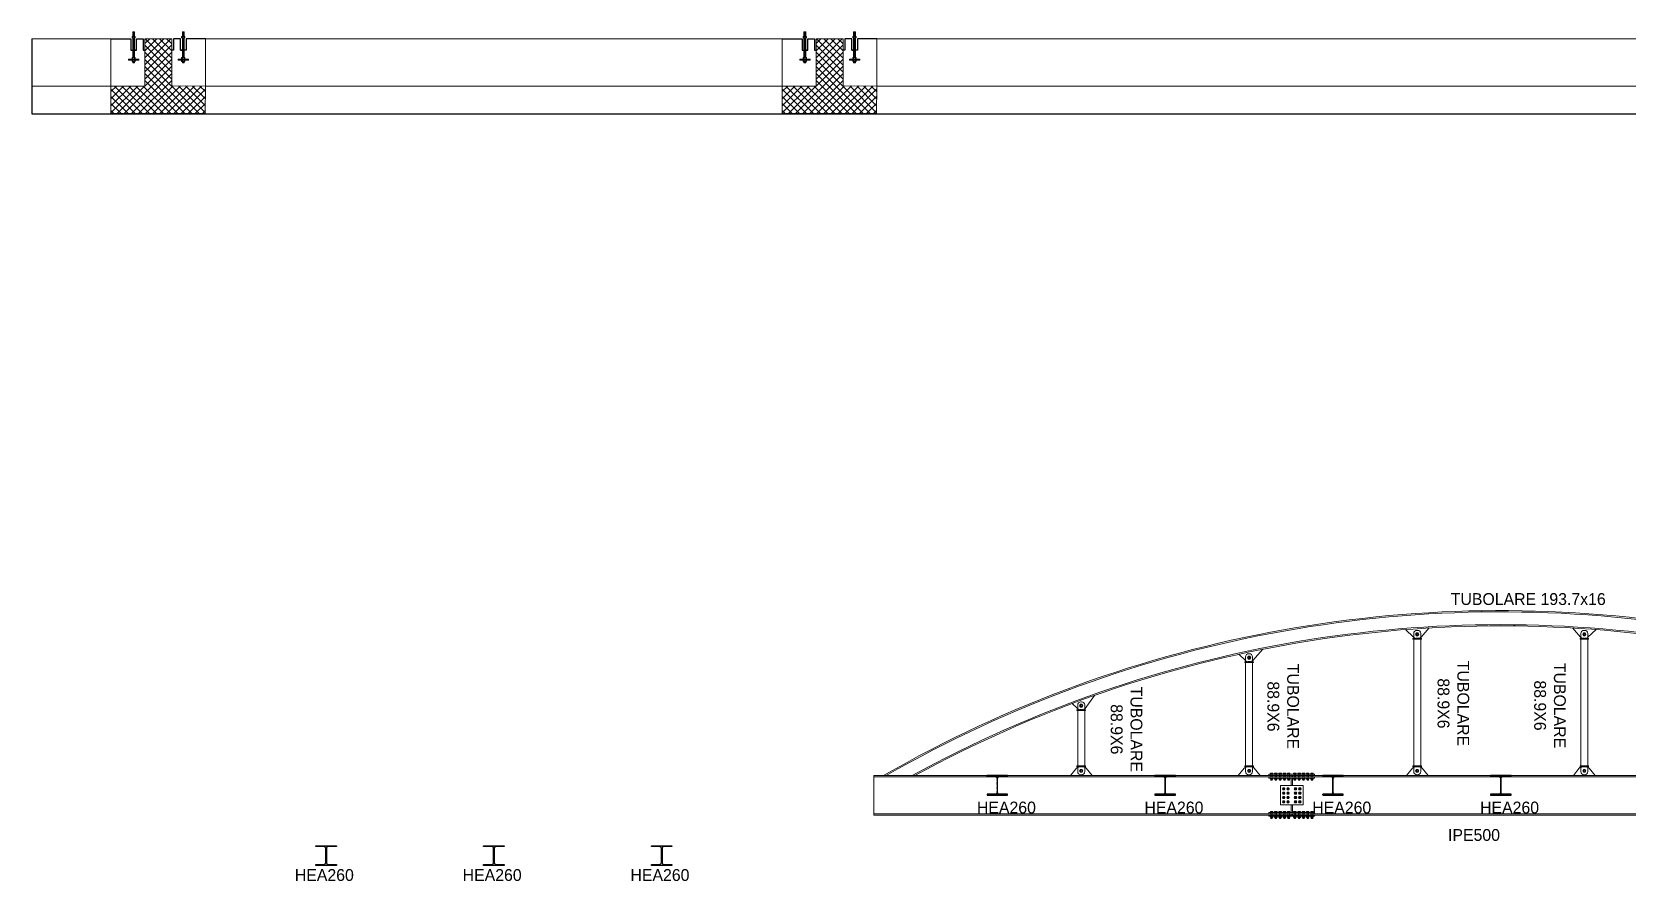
# Model space of a CAD drawing. Header units: millimetres. Extents: x -6949 to 549764, y -83146 to 127128.
# Drawn here: x 409064 to 429263, y 51107 to 61865 of the extents above; entities that cross this region are included whole.
import ezdxf

# ---------------------------------------------------------------- set-up
doc = ezdxf.new("R2010")
doc.units = ezdxf.units.MM
doc.linetypes.add('Tratto', pattern=[6.35, 3.175, -3.175])
doc.layers.add('A-DETL-HDLN', color=7, linetype='Tratto', lineweight=18, true_color=0x00a600)
doc.layers.add('quote', color=7, linetype='Continuous', lineweight=5, true_color=0x383838)
for name, color, linetype, lineweight in [('bulloni', 5, 'Continuous', 9), ('fonda', 7, 'Continuous', 18), ('piastra', 6, 'Continuous', 18), ('S-BEAM', 5, 'Continuous', 18), ('S20', 7, 'Continuous', 25), ('SEZIONI acciaio - Steel sections', 7, 'Continuous', 25), ('tratteggio', 253, 'Tratto', 15)]:
    doc.layers.add(name, color=color, linetype=linetype, lineweight=lineweight)
doc.styles.get("Standard").update_dxf_attribs({"font": ''})
doc.styles.get('Standard').set_extended_font_data('Bahnschrift Light')

# ---------------------------------------------------------------- blocks, each defined once
blk = doc.blocks.new('*U1603')
at = {"layer": 'bulloni'}
for p, q in [((-9, 0), (9, 1)), ((-7, 7), (7, 6)), ((-7, 3), (7, 4)), ((-9, -7), (9, -6)), ((-7, -3), (7, -3))]:
    blk.add_line(p, q, dxfattribs=at)
blk = doc.blocks.new('*U1604')
at = {"color": 0, "linetype": 'ByBlock', "lineweight": -2, "transparency": 16777216}
for p in [(0, 227.5), (0, 210), (0, 192.5), (0, 175), (0, 157.5), (0, 140), (0, 122.5), (0, 105), (0, 87.5), (0, 70), (0, 52.5), (0, 35), (0, 17.5), (0, 0)]:
    blk.add_blockref('*U1603', p, dxfattribs=at)
blk = doc.blocks.new('*U1605')
at = {"layer": 'bulloni'}
for p, q in [((-9, 0), (9, 1)), ((-7, 7), (7, 6)), ((-7, 3), (7, 4)), ((-9, -7), (9, -6)), ((-7, -3), (7, -3))]:
    blk.add_line(p, q, dxfattribs=at)
blk = doc.blocks.new('*U1606')
at = {"color": 0, "linetype": 'ByBlock', "lineweight": -2, "transparency": 16777216}
for p in [(0, 227.5), (0, 210), (0, 192.5), (0, 175), (0, 157.5), (0, 140), (0, 122.5), (0, 105), (0, 87.5), (0, 70), (0, 52.5), (0, 35), (0, 17.5), (0, 0)]:
    blk.add_blockref('*U1605', p, dxfattribs=at)
blk = doc.blocks.new('*U1607')
at = {"layer": 'bulloni'}
for p, q in [((-9, 0), (9, 1)), ((-7, 7), (7, 6)), ((-7, 3), (7, 4)), ((-9, -7), (9, -6)), ((-7, -3), (7, -3))]:
    blk.add_line(p, q, dxfattribs=at)
blk = doc.blocks.new('*U1608')
at = {"color": 0, "linetype": 'ByBlock', "lineweight": -2, "transparency": 16777216}
for p in [(0, 227.5), (0, 210), (0, 192.5), (0, 175), (0, 157.5), (0, 140), (0, 122.5), (0, 105), (0, 87.5), (0, 70), (0, 52.5), (0, 35), (0, 17.5), (0, 0)]:
    blk.add_blockref('*U1607', p, dxfattribs=at)
blk = doc.blocks.new('*U1609')
at = {"layer": 'bulloni'}
for p, q in [((-9, 0), (9, 1)), ((-7, 7), (7, 6)), ((-7, 3), (7, 4)), ((-9, -7), (9, -6)), ((-7, -3), (7, -3))]:
    blk.add_line(p, q, dxfattribs=at)
blk = doc.blocks.new('*U1610')
at = {"color": 0, "linetype": 'ByBlock', "lineweight": -2, "transparency": 16777216}
for p in [(0, 227.5), (0, 210), (0, 192.5), (0, 175), (0, 157.5), (0, 140), (0, 122.5), (0, 105), (0, 87.5), (0, 70), (0, 52.5), (0, 35), (0, 17.5), (0, 0)]:
    blk.add_blockref('*U1609', p, dxfattribs=at)
blk = doc.blocks.new('*U1611')
h = blk.add_hatch()
h.set_pattern_fill('ANSI31', color=256, scale=2)
h.set_pattern_definition([(45, (-12757.2744, 46959.8686), (-4.4901281, 4.4901281), [])])
h.paths.add_polyline_path([(28, 113), (130, 113), (130, 125), (-130, 125), (-130, 113), (-28, 113, -0.414214), (-4, 88), (-4, 59), (4, 59), (4, 88, -0.414214)])
h.paths.add_polyline_path([(-4, 9), (4, 9), (4, 41), (-4, 41)])
h.paths.add_polyline_path([(4, -9), (-4, -9), (-4, -41), (4, -41)])
h.paths.add_polyline_path([(4, -59), (-4, -59), (-4, -88, -0.414214), (-28, -112), (-130, -112), (-130, -125), (130, -125), (130, -112), (28, -112, -0.414214), (4, -88)])
at = {"layer": 'SEZIONI acciaio - Steel sections'}
blk.add_lwpolyline([(130, 125), (-130, 125), (-130, 113), (-28, 113, -0.414214), (-4, 88), (-4, -88, -0.414214), (-28, -112), (-130, -112), (-130, -125), (130, -125), (130, -112), (28, -112, -0.414214), (4, -88), (4, 88, -0.414214), (28, 113), (130, 113)], format="xyb", close=True, dxfattribs=at)
blk = doc.blocks.new('*U1612')
at = {"color": 0, "linetype": 'ByBlock', "lineweight": -2, "transparency": 16777216}
for p in [(0, 0), (2125, 0), (4250, 0), (6375, 0), (8500, 0), (10625, 0), (12750, 0)]:
    blk.add_blockref('*U1611', p, dxfattribs=at)
blk = doc.blocks.new('*U1635')
at = {"layer": 'bulloni'}
blk.add_lwpolyline([(-16, 0), (-8, -14), (8, -14), (16, 0), (8, 14), (-8, 14)], close=True, dxfattribs=at)
for radius in [9, 7.88]:
    blk.add_circle((0, 0), radius, dxfattribs=at)
blk = doc.blocks.new('*U1636')
at = {"color": 0, "linetype": 'ByBlock', "lineweight": -2, "transparency": 16777216}
for p in [(0, 0), (55, 0), (0, -55), (0, -110), (0, -165), (55, -55), (55, -110), (55, -165)]:
    blk.add_blockref('*U1635', p, dxfattribs=at)
blk = doc.blocks.new('*U1637')
at = {"layer": 'bulloni'}
blk.add_lwpolyline([(-16, 0), (-8, -14), (8, -14), (16, 0), (8, 14), (-8, 14)], close=True, dxfattribs=at)
for radius in [9, 7.88]:
    blk.add_circle((0, 0), radius, dxfattribs=at)
blk = doc.blocks.new('*U1638')
at = {"color": 0, "linetype": 'ByBlock', "lineweight": -2, "transparency": 16777216}
for p in [(0, 0), (55, 0), (0, -55), (0, -110), (0, -165), (55, -55), (55, -110), (55, -165)]:
    blk.add_blockref('*U1637', p, dxfattribs=at)
blk = doc.blocks.new('*U1639')
at = {"layer": 'bulloni'}
for p, q in [((-14, 44), (-16, 43)), ((-16, 43), (-16, 33)), ((16, 33), (-16, 33)), ((14, 44), (-14, 44)), ((-12, 33), (-12, 32)), ((12, 32), (-12, 32)), ((-8, 33), (-8, 43)), ((8, 43), (8, 33)), ((12, 33), (12, 32)), ((14, 44), (16, 43)), ((16, 43), (16, 33)), ((-14, -17), (-16, -18)), ((-16, -18), (-16, -30)), ((-14, -32), (-16, -30)), ((14, -17), (-14, -17)), ((14, -32), (-14, -32)), ((-9, -43), (-9, -32)), ((-8, -44), (-9, -43)), ((9, -43), (-9, -43)), ((-8, -30), (-8, -18)), ((8, -44), (-8, -44)), ((-6, -34), (6, -34)), ((-6, -39), (6, -39)), ((-5, -37), (5, -36)), ((-5, -42), (5, -41)), ((8, -18), (8, -30)), ((9, -43), (8, -44)), ((9, -43), (9, -32)), ((14, -17), (16, -18)), ((14, -32), (16, -30)), ((16, -18), (16, -30))]:
    blk.add_line(p, q, dxfattribs=at)
at = {"layer": 'bulloni', "linetype": 'Tratto'}
for points in [[(-9, -17), (-9, 31)], [(9, -17), (9, 31)]]:
    blk.add_lwpolyline(points, dxfattribs=at)
at = {"layer": 'bulloni'}
for centre, radius, start, end in [((-12, 38), 6.67, 54.2621, 125.7379), ((-10, 31), 1, 0, 90), ((0, 20), 24.8, 71.6858, 108.3142), ((12, 38), 6.67, 54.2621, 125.7379), ((10, 31), 1, 90, 180), ((-12, -23), 6.67, 54.2621, 125.7379), ((-12, -25), 6.67, 234.2621, 305.7379), ((0, -41), 24.8, 71.6858, 108.3142), ((0, -7), 24.8, 251.6858, 288.3142), ((12, -23), 6.67, 54.2621, 125.7379), ((12, -25), 6.67, 234.2621, 305.7379)]:
    blk.add_arc(centre, radius, start, end, dxfattribs=at)
blk = doc.blocks.new('*U1630')
at = {"color": 0, "linetype": 'ByBlock', "lineweight": -2, "transparency": 16777216}
for p in [(0, 0), (54, 0), (108, 0), (162, 0), (216, 0)]:
    blk.add_blockref('*U1639', p, dxfattribs=at)
blk = doc.blocks.new('*U1631')
at = {"layer": 'bulloni'}
for p, q in [((-14, 44), (-16, 43)), ((-16, 43), (-16, 33)), ((16, 33), (-16, 33)), ((14, 44), (-14, 44)), ((-12, 33), (-12, 32)), ((12, 32), (-12, 32)), ((-8, 33), (-8, 43)), ((8, 43), (8, 33)), ((12, 33), (12, 32)), ((14, 44), (16, 43)), ((16, 43), (16, 33)), ((-14, -17), (-16, -18)), ((-16, -18), (-16, -30)), ((-14, -32), (-16, -30)), ((14, -17), (-14, -17)), ((14, -32), (-14, -32)), ((-9, -43), (-9, -32)), ((-8, -44), (-9, -43)), ((9, -43), (-9, -43)), ((-8, -30), (-8, -18)), ((8, -44), (-8, -44)), ((-6, -34), (6, -34)), ((-6, -39), (6, -39)), ((-5, -37), (5, -36)), ((-5, -42), (5, -41)), ((8, -18), (8, -30)), ((9, -43), (8, -44)), ((9, -43), (9, -32)), ((14, -17), (16, -18)), ((14, -32), (16, -30)), ((16, -18), (16, -30))]:
    blk.add_line(p, q, dxfattribs=at)
at = {"layer": 'bulloni', "linetype": 'Tratto'}
for points in [[(-9, -17), (-9, 31)], [(9, -17), (9, 31)]]:
    blk.add_lwpolyline(points, dxfattribs=at)
at = {"layer": 'bulloni'}
for centre, radius, start, end in [((-12, 38), 6.67, 54.2621, 125.7379), ((-10, 31), 1, 0, 90), ((0, 20), 24.8, 71.6858, 108.3142), ((12, 38), 6.67, 54.2621, 125.7379), ((10, 31), 1, 90, 180), ((-12, -23), 6.67, 54.2621, 125.7379), ((-12, -25), 6.67, 234.2621, 305.7379), ((0, -41), 24.8, 71.6858, 108.3142), ((0, -7), 24.8, 251.6858, 288.3142), ((12, -23), 6.67, 54.2621, 125.7379), ((12, -25), 6.67, 234.2621, 305.7379)]:
    blk.add_arc(centre, radius, start, end, dxfattribs=at)
blk = doc.blocks.new('*U1632')
at = {"color": 0, "linetype": 'ByBlock', "lineweight": -2, "transparency": 16777216}
for p in [(0, 0), (54, 0), (108, 0), (162, 0), (216, 0)]:
    blk.add_blockref('*U1631', p, dxfattribs=at)
blk = doc.blocks.new('*U1629')
at = {"layer": 'bulloni'}
for p, q in [((-14, 44), (-16, 43)), ((-16, 43), (-16, 33)), ((16, 33), (-16, 33)), ((14, 44), (-14, 44)), ((-12, 33), (-12, 32)), ((12, 32), (-12, 32)), ((-8, 33), (-8, 43)), ((8, 43), (8, 33)), ((12, 33), (12, 32)), ((14, 44), (16, 43)), ((16, 43), (16, 33)), ((-14, -17), (-16, -18)), ((-16, -18), (-16, -30)), ((-14, -32), (-16, -30)), ((14, -17), (-14, -17)), ((14, -32), (-14, -32)), ((-9, -43), (-9, -32)), ((-8, -44), (-9, -43)), ((9, -43), (-9, -43)), ((-8, -30), (-8, -18)), ((8, -44), (-8, -44)), ((-6, -34), (6, -34)), ((-6, -39), (6, -39)), ((-5, -37), (5, -36)), ((-5, -42), (5, -41)), ((8, -18), (8, -30)), ((9, -43), (8, -44)), ((9, -43), (9, -32)), ((14, -17), (16, -18)), ((14, -32), (16, -30)), ((16, -18), (16, -30))]:
    blk.add_line(p, q, dxfattribs=at)
at = {"layer": 'bulloni', "linetype": 'Tratto'}
for points in [[(-9, -17), (-9, 31)], [(9, -17), (9, 31)]]:
    blk.add_lwpolyline(points, dxfattribs=at)
at = {"layer": 'bulloni'}
for centre, radius, start, end in [((-12, 38), 6.67, 54.2621, 125.7379), ((-10, 31), 1, 0, 90), ((0, 20), 24.8, 71.6858, 108.3142), ((12, 38), 6.67, 54.2621, 125.7379), ((10, 31), 1, 90, 180), ((-12, -23), 6.67, 54.2621, 125.7379), ((-12, -25), 6.67, 234.2621, 305.7379), ((0, -41), 24.8, 71.6858, 108.3142), ((0, -7), 24.8, 251.6858, 288.3142), ((12, -23), 6.67, 54.2621, 125.7379), ((12, -25), 6.67, 234.2621, 305.7379)]:
    blk.add_arc(centre, radius, start, end, dxfattribs=at)
blk = doc.blocks.new('*U1628')
at = {"color": 0, "linetype": 'ByBlock', "lineweight": -2, "transparency": 16777216}
for p in [(0, 0), (54, 0), (108, 0), (162, 0), (216, 0)]:
    blk.add_blockref('*U1629', p, dxfattribs=at)
blk = doc.blocks.new('*U1634')
at = {"layer": 'bulloni'}
for p, q in [((-14, 44), (-16, 43)), ((-16, 43), (-16, 33)), ((16, 33), (-16, 33)), ((14, 44), (-14, 44)), ((-12, 33), (-12, 32)), ((12, 32), (-12, 32)), ((-8, 33), (-8, 43)), ((8, 43), (8, 33)), ((12, 33), (12, 32)), ((14, 44), (16, 43)), ((16, 43), (16, 33)), ((-14, -17), (-16, -18)), ((-16, -18), (-16, -30)), ((-14, -32), (-16, -30)), ((14, -17), (-14, -17)), ((14, -32), (-14, -32)), ((-9, -43), (-9, -32)), ((-8, -44), (-9, -43)), ((9, -43), (-9, -43)), ((-8, -30), (-8, -18)), ((8, -44), (-8, -44)), ((-6, -34), (6, -34)), ((-6, -39), (6, -39)), ((-5, -37), (5, -36)), ((-5, -42), (5, -41)), ((8, -18), (8, -30)), ((9, -43), (8, -44)), ((9, -43), (9, -32)), ((14, -17), (16, -18)), ((14, -32), (16, -30)), ((16, -18), (16, -30))]:
    blk.add_line(p, q, dxfattribs=at)
at = {"layer": 'bulloni', "linetype": 'Tratto'}
for points in [[(-9, -17), (-9, 31)], [(9, -17), (9, 31)]]:
    blk.add_lwpolyline(points, dxfattribs=at)
at = {"layer": 'bulloni'}
for centre, radius, start, end in [((-12, 38), 6.67, 54.2621, 125.7379), ((-10, 31), 1, 0, 90), ((0, 20), 24.8, 71.6858, 108.3142), ((12, 38), 6.67, 54.2621, 125.7379), ((10, 31), 1, 90, 180), ((-12, -23), 6.67, 54.2621, 125.7379), ((-12, -25), 6.67, 234.2621, 305.7379), ((0, -41), 24.8, 71.6858, 108.3142), ((0, -7), 24.8, 251.6858, 288.3142), ((12, -23), 6.67, 54.2621, 125.7379), ((12, -25), 6.67, 234.2621, 305.7379)]:
    blk.add_arc(centre, radius, start, end, dxfattribs=at)
blk = doc.blocks.new('*U1633')
at = {"color": 0, "linetype": 'ByBlock', "lineweight": -2, "transparency": 16777216}
for p in [(0, 0), (54, 0), (108, 0), (162, 0), (216, 0)]:
    blk.add_blockref('*U1634', p, dxfattribs=at)

msp = doc.modelspace()

# ---------------------------------------------------------------- hatches: boundary and pattern name
at = {"layer": 'fonda'}
h = msp.add_hatch(dxfattribs=at)
h.set_pattern_fill('ANSI37', color=256, scale=20)
h.set_pattern_definition([(45, (361809.76, 97716.99), (-44.90128, 44.90128), []), (135, (361809.76, 97716.99), (-44.90128, -44.90128), [])])
h.paths.add_polyline_path([(410493, 61179.2), (410063.9, 61179.2), (410063.9, 61178.6), (410063.9, 60829.1), (411260, 60829.1), (411261, 61178.9), (410834.8, 61180.1), (410834.8, 61778.6), (410493, 61778.6)])
h = msp.add_hatch(dxfattribs=at)
h.set_pattern_fill('ANSI37', color=256, scale=20)
h.set_pattern_definition([(45, (370309.76, 97716.99), (-44.90128, 44.90128), []), (135, (370309.76, 97716.99), (-44.90128, -44.90128), [])])
h.paths.add_polyline_path([(419761, 61178.9), (419334.8, 61180.1), (419334.8, 61778.6), (418993, 61778.6), (418993, 61179.2), (418563.9, 61179.2), (418563.9, 61178.6), (418563.9, 60829.1), (419760, 60829.1)])

# ---------------------------------------------------------------- linework, layer by layer
msp.add_lwpolyline([(409063.9, 61778.6), (409063.9, 60828.6), (446263.9, 60828.6), (446263.9, 61778.2)])
at = {"layer": 'A-DETL-HDLN'}
for p, q in [((423413.9, 52444.1), (425538.9, 52444.1)), ((425538.9, 52444.1), (427663.9, 52444.1))]:
    msp.add_line(p, q, dxfattribs=at)
at = {"layer": 'bulloni'}
for p, q in [((410340.6, 61863.5), (410341.9, 61864.8)), ((410340.6, 61863.5), (410340.6, 61808.2)), ((410340.6, 61863.5), (410364.6, 61863.5)), ((410341.9, 61864.8), (410363.3, 61864.8)), ((410361.3, 61857.4), (410343.9, 61856.4)), ((410361.3, 61850.7), (410343.9, 61849.8)), ((410361.3, 61844.7), (410343.9, 61843.7)), ((410361.3, 61838), (410343.9, 61837)), ((410361.3, 61831.9), (410343.9, 61830.9)), ((410361.3, 61825.2), (410343.9, 61824.2)), ((410361.3, 61818.3), (410343.9, 61817.3)), ((410361.3, 61811.6), (410343.9, 61810.7)), ((410359.3, 61860.6), (410345.9, 61859.9)), ((410359.3, 61853.9), (410345.9, 61853.2)), ((410359.3, 61847.9), (410345.9, 61847.2)), ((410359.3, 61841.2), (410345.9, 61840.5)), ((410359.3, 61835.1), (410345.9, 61834.4)), ((410359.3, 61828.4), (410345.9, 61827.7)), ((410359.3, 61821.5), (410345.9, 61820.8)), ((410359.3, 61814.9), (410345.9, 61814.1)), ((410363.3, 61864.8), (410364.6, 61863.5)), ((410364.6, 61863.5), (410364.6, 61808.2)), ((410969.1, 61863.5), (410970.4, 61864.8)), ((410969.1, 61863.5), (410969.1, 61808.2)), ((410969.1, 61863.5), (410993.1, 61863.5)), ((410970.4, 61864.8), (410991.8, 61864.8)), ((410989.8, 61857.4), (410972.4, 61856.4)), ((410989.8, 61850.7), (410972.4, 61849.8)), ((410989.8, 61844.7), (410972.4, 61843.7)), ((410989.8, 61838), (410972.4, 61837)), ((410989.8, 61831.9), (410972.4, 61830.9)), ((410989.8, 61825.2), (410972.4, 61824.2)), ((410989.8, 61818.3), (410972.4, 61817.3)), ((410989.8, 61811.6), (410972.4, 61810.7)), ((410987.8, 61860.6), (410974.4, 61859.9)), ((410987.8, 61853.9), (410974.4, 61853.2)), ((410987.8, 61847.9), (410974.4, 61847.2)), ((410987.8, 61841.2), (410974.4, 61840.5)), ((410987.8, 61835.1), (410974.4, 61834.4)), ((410987.8, 61828.4), (410974.4, 61827.7)), ((410987.8, 61821.5), (410974.4, 61820.8)), ((410987.8, 61814.9), (410974.4, 61814.1)), ((410991.8, 61864.8), (410993.1, 61863.5)), ((410993.1, 61863.5), (410993.1, 61808.2)), ((418840.6, 61863.5), (418841.9, 61864.8)), ((418840.6, 61863.5), (418840.6, 61808.2)), ((418840.6, 61863.5), (418864.6, 61863.5)), ((418841.9, 61864.8), (418863.3, 61864.8)), ((418861.3, 61857.4), (418843.9, 61856.4)), ((418861.3, 61850.7), (418843.9, 61849.8)), ((418861.3, 61844.7), (418843.9, 61843.7)), ((418861.3, 61838), (418843.9, 61837)), ((418861.3, 61831.9), (418843.9, 61830.9)), ((418861.3, 61825.2), (418843.9, 61824.2)), ((418861.3, 61818.3), (418843.9, 61817.3)), ((418861.3, 61811.6), (418843.9, 61810.7)), ((418859.3, 61860.6), (418845.9, 61859.9)), ((418859.3, 61853.9), (418845.9, 61853.2)), ((418859.3, 61847.9), (418845.9, 61847.2)), ((418859.3, 61841.2), (418845.9, 61840.5)), ((418859.3, 61835.1), (418845.9, 61834.4)), ((418859.3, 61828.4), (418845.9, 61827.7)), ((418859.3, 61821.5), (418845.9, 61820.8)), ((418859.3, 61814.9), (418845.9, 61814.1)), ((418863.3, 61864.8), (418864.6, 61863.5)), ((418864.6, 61863.5), (418864.6, 61808.2)), ((419469.1, 61863.5), (419470.4, 61864.8)), ((419469.1, 61863.5), (419469.1, 61808.2)), ((419469.1, 61863.5), (419493.1, 61863.5)), ((419470.4, 61864.8), (419491.8, 61864.8)), ((419489.8, 61857.4), (419472.4, 61856.4)), ((419489.8, 61850.7), (419472.4, 61849.8)), ((419489.8, 61844.7), (419472.4, 61843.7)), ((419489.8, 61838), (419472.4, 61837)), ((419489.8, 61831.9), (419472.4, 61830.9)), ((419489.8, 61825.2), (419472.4, 61824.2)), ((419489.8, 61818.3), (419472.4, 61817.3)), ((419489.8, 61811.6), (419472.4, 61810.7)), ((419487.8, 61860.6), (419474.4, 61859.9)), ((419487.8, 61853.9), (419474.4, 61853.2)), ((419487.8, 61847.9), (419474.4, 61847.2)), ((419487.8, 61841.2), (419474.4, 61840.5)), ((419487.8, 61835.1), (419474.4, 61834.4)), ((419487.8, 61828.4), (419474.4, 61827.7)), ((419487.8, 61821.5), (419474.4, 61820.8)), ((419487.8, 61814.9), (419474.4, 61814.1)), ((419491.8, 61864.8), (419493.1, 61863.5)), ((419493.1, 61863.5), (419493.1, 61808.2)), ((410334.3, 61808.2), (410331.8, 61806.5)), ((410331.8, 61806.5), (410331.8, 61790.8)), ((410334.3, 61789.2), (410331.8, 61790.8)), ((410370.9, 61808.2), (410334.3, 61808.2)), ((410370.9, 61789.2), (410334.3, 61789.2)), ((410340.6, 61789.2), (410340.6, 61540.2)), ((410342.2, 61790.8), (410342.2, 61806.5)), ((410363, 61806.5), (410363, 61790.8)), ((410364.6, 61540.2), (410364.6, 61789.2)), ((410370.9, 61808.2), (410373.4, 61806.5)), ((410370.9, 61789.2), (410373.4, 61790.8)), ((410373.4, 61806.5), (410373.4, 61790.8)), ((410962.8, 61808.2), (410960.3, 61806.5)), ((410960.3, 61806.5), (410960.3, 61790.8)), ((410962.8, 61789.2), (410960.3, 61790.8)), ((410999.4, 61808.2), (410962.8, 61808.2)), ((410999.4, 61789.2), (410962.8, 61789.2)), ((410969.1, 61540.2), (410969.1, 61789.2)), ((410970.7, 61790.8), (410970.7, 61806.5)), ((410991.5, 61806.5), (410991.5, 61790.8)), ((410993.1, 61789.2), (410993.1, 61540.2)), ((410999.4, 61808.2), (411001.9, 61806.5)), ((410999.4, 61789.2), (411001.9, 61790.8)), ((411001.9, 61806.5), (411001.9, 61790.8)), ((418834.3, 61808.2), (418831.8, 61806.5)), ((418831.8, 61806.5), (418831.8, 61790.8)), ((418834.3, 61789.2), (418831.8, 61790.8)), ((418870.9, 61808.2), (418834.3, 61808.2)), ((418870.9, 61789.2), (418834.3, 61789.2)), ((418840.6, 61789.2), (418840.6, 61540.2)), ((418842.2, 61790.8), (418842.2, 61806.5)), ((418863, 61806.5), (418863, 61790.8)), ((418864.6, 61540.2), (418864.6, 61789.2)), ((418870.9, 61808.2), (418873.4, 61806.5)), ((418870.9, 61789.2), (418873.4, 61790.8)), ((418873.4, 61806.5), (418873.4, 61790.8)), ((419462.8, 61808.2), (419460.3, 61806.5)), ((419460.3, 61806.5), (419460.3, 61790.8)), ((419462.8, 61789.2), (419460.3, 61790.8)), ((419499.4, 61808.2), (419462.8, 61808.2)), ((419499.4, 61789.2), (419462.8, 61789.2)), ((419469.1, 61540.2), (419469.1, 61789.2)), ((419470.7, 61790.8), (419470.7, 61806.5)), ((419491.5, 61806.5), (419491.5, 61790.8)), ((419493.1, 61789.2), (419493.1, 61540.2)), ((419499.4, 61808.2), (419501.9, 61806.5)), ((419499.4, 61789.2), (419501.9, 61790.8)), ((419501.9, 61806.5), (419501.9, 61790.8)), ((410334.3, 61540.2), (410331.8, 61538.5)), ((410331.8, 61538.5), (410331.8, 61522.8)), ((410334.3, 61521.2), (410331.8, 61522.8)), ((410334.3, 61508.2), (410331.8, 61506.5)), ((410331.8, 61506.5), (410331.8, 61490.8)), ((410334.3, 61489.2), (410331.8, 61490.8)), ((410370.9, 61540.2), (410334.3, 61540.2)), ((410370.9, 61521.2), (410334.3, 61521.2)), ((410370.9, 61508.2), (410334.3, 61508.2)), ((410370.9, 61489.2), (410334.3, 61489.2)), ((410340.6, 61473.8), (410340.6, 61489.2)), ((410341.9, 61472.5), (410340.6, 61473.8)), ((410364.6, 61473.8), (410340.6, 61473.8)), ((410363.3, 61472.5), (410341.9, 61472.5)), ((410342.2, 61522.8), (410342.2, 61538.5)), ((410342.2, 61490.8), (410342.2, 61506.5)), ((410343.9, 61486.6), (410361.3, 61487.6)), ((410343.9, 61479.9), (410361.3, 61480.9)), ((410345.9, 61483.4), (410359.3, 61484.1)), ((410345.9, 61476.7), (410359.3, 61477.4)), ((410363, 61538.5), (410363, 61522.8)), ((410363, 61506.5), (410363, 61490.8)), ((410364.6, 61473.8), (410363.3, 61472.5)), ((410364.6, 61473.8), (410364.6, 61489.2)), ((410370.9, 61540.2), (410373.4, 61538.5)), ((410370.9, 61521.2), (410373.4, 61522.8)), ((410370.9, 61508.2), (410373.4, 61506.5)), ((410370.9, 61489.2), (410373.4, 61490.8)), ((410373.4, 61538.5), (410373.4, 61522.8)), ((410373.4, 61506.5), (410373.4, 61490.8)), ((410962.8, 61540.2), (410960.3, 61538.5)), ((410960.3, 61538.5), (410960.3, 61522.8)), ((410962.8, 61521.2), (410960.3, 61522.8)), ((410962.8, 61508.2), (410960.3, 61506.5)), ((410960.3, 61506.5), (410960.3, 61490.8)), ((410962.8, 61489.2), (410960.3, 61490.8)), ((410962.8, 61540.2), (410999.4, 61540.2)), ((410962.8, 61521.2), (410999.4, 61521.2)), ((410962.8, 61508.2), (410999.4, 61508.2)), ((410962.8, 61489.2), (410999.4, 61489.2)), ((410969.1, 61473.8), (410969.1, 61489.2)), ((410969.1, 61473.8), (410970.4, 61472.5)), ((410969.1, 61473.8), (410993.1, 61473.8)), ((410970.4, 61472.5), (410991.8, 61472.5)), ((410970.7, 61538.5), (410970.7, 61522.8)), ((410970.7, 61506.5), (410970.7, 61490.8)), ((410989.8, 61486.6), (410972.4, 61487.6)), ((410989.8, 61479.9), (410972.4, 61480.9)), ((410987.8, 61483.4), (410974.4, 61484.1)), ((410987.8, 61476.7), (410974.4, 61477.4)), ((410991.5, 61522.8), (410991.5, 61538.5)), ((410991.5, 61490.8), (410991.5, 61506.5)), ((410991.8, 61472.5), (410993.1, 61473.8)), ((410993.1, 61473.8), (410993.1, 61489.2)), ((410999.4, 61540.2), (411001.9, 61538.5)), ((410999.4, 61521.2), (411001.9, 61522.8)), ((410999.4, 61508.2), (411001.9, 61506.5)), ((410999.4, 61489.2), (411001.9, 61490.8)), ((411001.9, 61538.5), (411001.9, 61522.8)), ((411001.9, 61506.5), (411001.9, 61490.8)), ((418834.3, 61540.2), (418831.8, 61538.5)), ((418831.8, 61538.5), (418831.8, 61522.8)), ((418834.3, 61521.2), (418831.8, 61522.8)), ((418834.3, 61508.2), (418831.8, 61506.5)), ((418831.8, 61506.5), (418831.8, 61490.8)), ((418834.3, 61489.2), (418831.8, 61490.8)), ((418870.9, 61540.2), (418834.3, 61540.2)), ((418870.9, 61521.2), (418834.3, 61521.2)), ((418870.9, 61508.2), (418834.3, 61508.2)), ((418870.9, 61489.2), (418834.3, 61489.2)), ((418840.6, 61473.8), (418840.6, 61489.2)), ((418841.9, 61472.5), (418840.6, 61473.8)), ((418864.6, 61473.8), (418840.6, 61473.8)), ((418863.3, 61472.5), (418841.9, 61472.5)), ((418842.2, 61522.8), (418842.2, 61538.5)), ((418842.2, 61490.8), (418842.2, 61506.5)), ((418843.9, 61486.6), (418861.3, 61487.6)), ((418843.9, 61479.9), (418861.3, 61480.9)), ((418845.9, 61483.4), (418859.3, 61484.1)), ((418845.9, 61476.7), (418859.3, 61477.4)), ((418863, 61538.5), (418863, 61522.8)), ((418863, 61506.5), (418863, 61490.8)), ((418864.6, 61473.8), (418863.3, 61472.5)), ((418864.6, 61473.8), (418864.6, 61489.2)), ((418870.9, 61540.2), (418873.4, 61538.5)), ((418870.9, 61521.2), (418873.4, 61522.8)), ((418870.9, 61508.2), (418873.4, 61506.5)), ((418870.9, 61489.2), (418873.4, 61490.8)), ((418873.4, 61538.5), (418873.4, 61522.8)), ((418873.4, 61506.5), (418873.4, 61490.8)), ((419462.8, 61540.2), (419460.3, 61538.5)), ((419460.3, 61538.5), (419460.3, 61522.8)), ((419462.8, 61521.2), (419460.3, 61522.8)), ((419462.8, 61508.2), (419460.3, 61506.5)), ((419460.3, 61506.5), (419460.3, 61490.8)), ((419462.8, 61489.2), (419460.3, 61490.8)), ((419462.8, 61540.2), (419499.4, 61540.2)), ((419462.8, 61521.2), (419499.4, 61521.2)), ((419462.8, 61508.2), (419499.4, 61508.2)), ((419462.8, 61489.2), (419499.4, 61489.2)), ((419469.1, 61473.8), (419469.1, 61489.2)), ((419469.1, 61473.8), (419470.4, 61472.5)), ((419469.1, 61473.8), (419493.1, 61473.8)), ((419470.4, 61472.5), (419491.8, 61472.5)), ((419470.7, 61538.5), (419470.7, 61522.8)), ((419470.7, 61506.5), (419470.7, 61490.8)), ((419489.8, 61486.6), (419472.4, 61487.6)), ((419489.8, 61479.9), (419472.4, 61480.9)), ((419487.8, 61483.4), (419474.4, 61484.1)), ((419487.8, 61476.7), (419474.4, 61477.4)), ((419491.5, 61522.8), (419491.5, 61538.5)), ((419491.5, 61490.8), (419491.5, 61506.5)), ((419491.8, 61472.5), (419493.1, 61473.8)), ((419493.1, 61473.8), (419493.1, 61489.2)), ((419499.4, 61540.2), (419501.9, 61538.5)), ((419499.4, 61521.2), (419501.9, 61522.8)), ((419499.4, 61508.2), (419501.9, 61506.5)), ((419499.4, 61489.2), (419501.9, 61490.8)), ((419501.9, 61538.5), (419501.9, 61522.8)), ((419501.9, 61506.5), (419501.9, 61490.8))]:
    msp.add_line(p, q, dxfattribs=at)
for points in [[(410287.6, 61521.2), (410417.6, 61521.2), (410417.6, 61508.2), (410287.6, 61508.2), (410287.6, 61521.2)], [(411046.1, 61521.2), (410916.1, 61521.2), (410916.1, 61508.2), (411046.1, 61508.2), (411046.1, 61521.2)], [(418787.6, 61521.2), (418917.6, 61521.2), (418917.6, 61508.2), (418787.6, 61508.2), (418787.6, 61521.2)], [(419546.1, 61521.2), (419416.1, 61521.2), (419416.1, 61508.2), (419546.1, 61508.2), (419546.1, 61521.2)]]:
    msp.add_lwpolyline(points, dxfattribs=at)
for points in [[(426585.4, 54234), (426595.8, 54216), (426616.6, 54216), (426627, 54234), (426616.6, 54252), (426595.8, 54252)], [(428742.4, 54234), (428732, 54216), (428711.3, 54216), (428700.9, 54234), (428711.3, 54252), (428732, 54252)], [(424455.7, 53938.4), (424466, 53920.4), (424486.8, 53920.4), (424497.2, 53938.4), (424486.8, 53956.4), (424466, 53956.4)], [(422330.7, 53329.2), (422341, 53311.2), (422361.8, 53311.2), (422372.2, 53329.2), (422361.8, 53347.2), (422341, 53347.2)], [(422330.7, 52504.1), (422341, 52486.1), (422361.8, 52486.1), (422372.2, 52504.1), (422361.8, 52522.1), (422341, 52522.1)], [(424455.7, 52504.1), (424466, 52486.1), (424486.8, 52486.1), (424497.2, 52504.1), (424486.8, 52522.1), (424466, 52522.1)], [(426585.4, 52504.1), (426595.8, 52486.1), (426616.6, 52486.1), (426627, 52504.1), (426616.6, 52522.1), (426595.8, 52522.1)], [(428742.4, 52504.1), (428732, 52486.1), (428711.3, 52486.1), (428700.9, 52504.1), (428711.3, 52522.1), (428732, 52522.1)]]:
    msp.add_lwpolyline(points, close=True, dxfattribs=at)
for centre, radius in [((426606.2, 54234), 12), ((426606.2, 54234), 10.5), ((428721.6, 54234), 12), ((428721.6, 54234), 10.5), ((424476.4, 53938.4), 12), ((424476.4, 53938.4), 10.5), ((422351.4, 53329.2), 12), ((422351.4, 53329.2), 10.5), ((422351.4, 52504.1), 12), ((422351.4, 52504.1), 10.5), ((424476.4, 52504.1), 12), ((424476.4, 52504.1), 10.5), ((426606.2, 52504.1), 12), ((426606.2, 52504.1), 10.5), ((428721.6, 52504.1), 12), ((428721.6, 52504.1), 10.5)]:
    msp.add_circle(centre, radius, dxfattribs=at)
for centre, radius, start, end in [((410337, 61799.3), 8.9, 54.26215, 125.73785), ((410337, 61798.1), 8.9, 234.26215, 305.73785), ((410352.6, 61775.1), 33.1, 71.68582, 108.31418), ((410352.6, 61822.2), 33.1, 251.68582, 288.31418), ((410368.2, 61799.3), 8.9, 54.26215, 125.73785), ((410368.2, 61798.1), 8.9, 234.26215, 305.73785), ((410965.5, 61799.3), 8.9, 54.26215, 125.73785), ((410965.5, 61798.1), 8.9, 234.26215, 305.73785), ((410981.1, 61775.1), 33.1, 71.68582, 108.31418), ((410981.1, 61822.2), 33.1, 251.68582, 288.31418), ((410996.7, 61799.3), 8.9, 54.26215, 125.73785), ((410996.7, 61798.1), 8.9, 234.26215, 305.73785), ((418837, 61799.3), 8.9, 54.26215, 125.73785), ((418837, 61798.1), 8.9, 234.26215, 305.73785), ((418852.6, 61775.1), 33.1, 71.68582, 108.31418), ((418852.6, 61822.2), 33.1, 251.68582, 288.31418), ((418868.2, 61799.3), 8.9, 54.26215, 125.73785), ((418868.2, 61798.1), 8.9, 234.26215, 305.73785), ((419465.5, 61799.3), 8.9, 54.26215, 125.73785), ((419465.5, 61798.1), 8.9, 234.26215, 305.73785), ((419481.1, 61775.1), 33.1, 71.68582, 108.31418), ((419481.1, 61822.2), 33.1, 251.68582, 288.31418), ((419496.7, 61799.3), 8.9, 54.26215, 125.73785), ((419496.7, 61798.1), 8.9, 234.26215, 305.73785), ((410337, 61531.3), 8.9, 54.26215, 125.73785), ((410337, 61530.1), 8.9, 234.26215, 305.73785), ((410337, 61499.3), 8.9, 54.26215, 125.73785), ((410337, 61498.1), 8.9, 234.26215, 305.73785), ((410352.6, 61507.1), 33.1, 71.68582, 108.31418), ((410352.6, 61554.2), 33.1, 251.68582, 288.31418), ((410352.6, 61475.1), 33.1, 71.68582, 108.31418), ((410352.6, 61522.2), 33.1, 251.68582, 288.31418), ((410368.2, 61531.3), 8.9, 54.26215, 125.73785), ((410368.2, 61530.1), 8.9, 234.26215, 305.73785), ((410368.2, 61499.3), 8.9, 54.26215, 125.73785), ((410368.2, 61498.1), 8.9, 234.26215, 305.73785), ((410965.5, 61531.3), 8.9, 54.26215, 125.73785), ((410965.5, 61530.1), 8.9, 234.26215, 305.73785), ((410965.5, 61499.3), 8.9, 54.26215, 125.73785), ((410965.5, 61498.1), 8.9, 234.26215, 305.73785), ((410981.1, 61507.1), 33.1, 71.68582, 108.31418), ((410981.1, 61554.2), 33.1, 251.68582, 288.31418), ((410981.1, 61475.1), 33.1, 71.68582, 108.31418), ((410981.1, 61522.2), 33.1, 251.68582, 288.31418), ((410996.7, 61531.3), 8.9, 54.26215, 125.73785), ((410996.7, 61530.1), 8.9, 234.26215, 305.73785), ((410996.7, 61499.3), 8.9, 54.26215, 125.73785), ((410996.7, 61498.1), 8.9, 234.26215, 305.73785), ((418837, 61531.3), 8.9, 54.26215, 125.73785), ((418837, 61530.1), 8.9, 234.26215, 305.73785), ((418837, 61499.3), 8.9, 54.26215, 125.73785), ((418837, 61498.1), 8.9, 234.26215, 305.73785), ((418852.6, 61507.1), 33.1, 71.68582, 108.31418), ((418852.6, 61554.2), 33.1, 251.68582, 288.31418), ((418852.6, 61475.1), 33.1, 71.68582, 108.31418), ((418852.6, 61522.2), 33.1, 251.68582, 288.31418), ((418868.2, 61531.3), 8.9, 54.26215, 125.73785), ((418868.2, 61530.1), 8.9, 234.26215, 305.73785), ((418868.2, 61499.3), 8.9, 54.26215, 125.73785), ((418868.2, 61498.1), 8.9, 234.26215, 305.73785), ((419465.5, 61531.3), 8.9, 54.26215, 125.73785), ((419465.5, 61530.1), 8.9, 234.26215, 305.73785), ((419465.5, 61499.3), 8.9, 54.26215, 125.73785), ((419465.5, 61498.1), 8.9, 234.26215, 305.73785), ((419481.1, 61507.1), 33.1, 71.68582, 108.31418), ((419481.1, 61554.2), 33.1, 251.68582, 288.31418), ((419481.1, 61475.1), 33.1, 71.68582, 108.31418), ((419481.1, 61522.2), 33.1, 251.68582, 288.31418), ((419496.7, 61531.3), 8.9, 54.26215, 125.73785), ((419496.7, 61530.1), 8.9, 234.26215, 305.73785), ((419496.7, 61499.3), 8.9, 54.26215, 125.73785), ((419496.7, 61498.1), 8.9, 234.26215, 305.73785)]:
    msp.add_arc(centre, radius, start, end, dxfattribs=at)
at = {"layer": 'fonda'}
for points in [[(410063.9, 61778.6), (409063.9, 61778.6), (409063.9, 61178.6), (410063.9, 61178.6), (410063.9, 61778.6)], [(411263.9, 61778.2), (411263.9, 61178.6), (411261, 61178.6)], [(418563.9, 61778.9), (411263.9, 61778.6), (411263.9, 61178.6), (418563.9, 61178.9), (418563.9, 61778.9)], [(418563.9, 61179.2), (418563.9, 61179.2), (418563.9, 61778.6), (418657.6, 61778.6)], [(419763.9, 61778.2), (419763.9, 61178.6), (419761, 61178.6)], [(435563.9, 61778.7), (419763.9, 61778.6), (419763.9, 61178.6), (435563.9, 61178.7), (435563.9, 61778.7)], [(445198.5, 61178.6), (446263.9, 61178.6), (446263.9, 60828.6), (409063.9, 60828.6), (409063.9, 61178.6), (410063.9, 61178.6)], [(411261, 61178.6), (418563.9, 61178.6)], [(419761, 61178.6), (435563.9, 61178.6)]]:
    msp.add_lwpolyline(points, dxfattribs=at)
for points in [[(410493, 61179.2), (410493, 61778.6), (410834.8, 61778.6), (410834.8, 61180.1), (411261, 61178.9), (411260, 60829.1), (410063.9, 60829.1), (410063.9, 61179.2)], [(418993, 61179.2), (418993, 61778.6), (419334.8, 61778.6), (419334.8, 61180.1), (419761, 61178.9), (419760, 60829.1), (418563.9, 60829.1), (418563.9, 61179.2)]]:
    msp.add_lwpolyline(points, close=True, dxfattribs=at)
at = {"layer": 'piastra'}
for p, q in [((426457.9, 54293.2), (426559.9, 54196.9)), ((426654.4, 54199.4), (426757.6, 54313.8)), ((428673.4, 54199.4), (428570.2, 54313.8)), ((428869.9, 54293.2), (428768, 54196.9)), ((424346.6, 53980.1), (424430.1, 53901.2)), ((424524.7, 53903.7), (424651, 54043.8)), ((422236.6, 53356.7), (422305.1, 53292)), ((422399.7, 53294.6), (422517.5, 53458.9))]:
    msp.add_line(p, q, dxfattribs=at)
for points in [[(426551.7, 54181.4), (426551.7, 54171.4), (426660.6, 54171.4), (426660.6, 54181.4)], [(428776.2, 54181.4), (428776.2, 54171.4), (428667.3, 54171.4), (428667.3, 54181.4)], [(424421.9, 53885.7), (424421.9, 53875.7), (424530.8, 53875.7), (424530.8, 53885.7)], [(422296.9, 53276.5), (422296.9, 53266.5), (422405.8, 53266.5), (422405.8, 53276.5)], [(422296.9, 52556.8), (422296.9, 52566.8), (422405.8, 52566.8), (422405.8, 52556.8)], [(424421.9, 52556.8), (424421.9, 52566.8), (424530.8, 52566.8), (424530.8, 52556.8)], [(426551.7, 52556.8), (426551.7, 52566.8), (426660.6, 52566.8), (426660.6, 52556.8)], [(428776.2, 52556.8), (428776.2, 52566.8), (428667.3, 52566.8), (428667.3, 52556.8)], [(425307.1, 52444.1), (424728.1, 52444.1), (424728.1, 52460.1), (425307.1, 52460.1)], [(425307.1, 52412.1), (424728.1, 52412.1), (424728.1, 52428.1), (425307.1, 52428.1)], [(425160.1, 52316.6), (424875.1, 52316.6), (424875.1, 52071.6), (425160.1, 52071.6)], [(425307.1, 51976.1), (424728.1, 51976.1), (424728.1, 51960.1), (425307.1, 51960.1)], [(425307.1, 51944.1), (424728.1, 51944.1), (424728.1, 51928.1), (425307.1, 51928.1)]]:
    msp.add_lwpolyline(points, close=True, dxfattribs=at)
for points in [[(426561.8, 54181.4), (426650.7, 54181.4), (426650.7, 54243.5, 0.4142136), (426610.7, 54283.5), (426601.8, 54283.5, 0.4142136), (426561.8, 54243.5)], [(428766.1, 54181.4), (428677.2, 54181.4), (428677.2, 54243.5, -0.4142136), (428717.2, 54283.5), (428726.1, 54283.5, -0.4142136), (428766.1, 54243.5)], [(424432, 53885.7), (424520.9, 53885.7), (424520.9, 53947.8, 0.4142136), (424480.9, 53987.8), (424472, 53987.8, 0.4142136), (424432, 53947.8)], [(422307, 53276.5), (422395.9, 53276.5), (422395.9, 53338.6, 0.4142136), (422355.9, 53378.6), (422347, 53378.6, 0.4142136), (422307, 53338.6)], [(422307, 52556.8), (422395.9, 52556.8), (422395.9, 52494.6, -0.4142136), (422355.9, 52454.6), (422347, 52454.6, -0.4142136), (422307, 52494.6)], [(424432, 52556.8), (424520.9, 52556.8), (424520.9, 52494.6, -0.4142136), (424480.9, 52454.6), (424472, 52454.6, -0.4142136), (424432, 52494.6)], [(426561.8, 52556.8), (426650.7, 52556.8), (426650.7, 52494.6, -0.4142136), (426610.7, 52454.6), (426601.8, 52454.6, -0.4142136), (426561.8, 52494.6)], [(428766.1, 52556.8), (428677.2, 52556.8), (428677.2, 52494.6, 0.4142136), (428717.2, 52454.6), (428726.1, 52454.6, 0.4142136), (428766.1, 52494.6)]]:
    msp.add_lwpolyline(points, format="xyb", close=True, dxfattribs=at)
for points in [[(422307, 52549.3, 0.1167667), (422290.4, 52536.8), (422213.8, 52444.1)], [(422490.5, 52444.1), (422414.7, 52536.6, 0.1308605), (422395.9, 52550.1, 0.1308605)], [(424432, 52549.3, 0.1167667), (424415.4, 52536.8), (424338.8, 52444.1)], [(424615.5, 52444.1), (424539.7, 52536.6, 0.1308605), (424520.9, 52550.1, 0.1308605)], [(426561.8, 52549.3, 0.1167667), (426545.2, 52536.8), (426468.6, 52444.1)], [(426745.3, 52444.1), (426669.5, 52536.6, 0.1308605), (426650.7, 52550.1, 0.1308605)], [(428582.6, 52444.1), (428658.4, 52536.6, -0.1308605), (428677.2, 52550.1, -0.1308605)], [(428766.1, 52549.3, -0.1167667), (428782.6, 52536.8), (428859.3, 52444.1)]]:
    msp.add_lwpolyline(points, format="xyb", dxfattribs=at)
for points in [[(422283.2, 52526.2), (422283.3, 52526.2)], [(422423.2, 52526.2), (422423.1, 52526.2)], [(422423.2, 52526.2), (422423.1, 52526.2)], [(424408.2, 52526.2), (424408.3, 52526.2)], [(424548.2, 52526.2), (424548.1, 52526.2)], [(424548.2, 52526.2), (424548.1, 52526.2)], [(426538, 52526.2), (426538.1, 52526.2)], [(426678, 52526.2), (426677.9, 52526.2)], [(426678, 52526.2), (426677.9, 52526.2)], [(428649.9, 52526.2), (428650, 52526.2)], [(428649.9, 52526.2), (428650, 52526.2)], [(428789.9, 52526.2), (428789.8, 52526.2)]]:
    msp.add_lwpolyline(points, dxfattribs=at)
for centre, start, end in [((426590.8, 54229.6), 226.61709, 229.84789), ((426621, 54229.6), 311.21497, 317.94512), ((428706.8, 54229.6), 222.05488, 228.78503), ((428737.1, 54229.6), 310.15211, 313.38291), ((424461, 53933.9), 226.61709, 229.84789), ((424491.2, 53933.9), 311.21497, 317.94512), ((422336, 53324.7), 226.61709, 229.84789), ((422366.2, 53324.7), 311.21497, 317.94512)]:
    msp.add_arc(centre, 45, start, end, dxfattribs=at)
at = {"layer": 'S-BEAM'}
for points in [[(426561.8, 52566.8), (426650.7, 52566.8), (426650.6, 54171.4), (426561.7, 54171.4), (426561.8, 52566.8)], [(428766.1, 52566.8), (428677.2, 52566.8), (428677.3, 54171.4), (428766.2, 54171.4), (428766.1, 52566.8)], [(424432, 52566.8), (424520.9, 52566.8), (424520.8, 53875.7), (424431.9, 53875.7), (424432, 52566.8)], [(422307, 52566.8), (422395.9, 52566.8), (422395.9, 53266.5), (422307, 53266.5), (422307, 52566.8)], [(419724.9, 52444.1), (419724.9, 52279.1)], [(425010.1, 52428.1), (425010.1, 52444.1)], [(425010.1, 52316.6), (425010.1, 52412.1)], [(425025.1, 52428.1), (425025.1, 52444.1)], [(425025.1, 52316.6), (425025.1, 52412.1)], [(419724.9, 52279.1), (419724.9, 51944.1)], [(419724.9, 51960.1), (435602.9, 51960.1), (435602.9, 51944.1), (419724.9, 51944.1)], [(425010.1, 51976.1), (425010.1, 52071.6)], [(425010.1, 51944.1), (425010.1, 51960.1)], [(425025.1, 51976.1), (425025.1, 52071.6)], [(425025.1, 51944.1), (425025.1, 51960.1)]]:
    msp.add_lwpolyline(points, dxfattribs=at)
msp.add_lwpolyline([(419724.9, 52444.1), (435602.9, 52444.1), (435602.9, 52428.1), (419724.9, 52428.1)], close=True, dxfattribs=at)
for centre, radius, start, end in [((427663.9, 38879.1), 15655.2, 80.29979, 119.94725), ((427663.9, 38879.1), 15639.2, 80.37404, 119.84535), ((427663.9, 38879.1), 15477.5, 80.37395, 118.7849), ((427663.9, 38879.2), 15461.4, 80.29965, 118.67689)]:
    msp.add_arc(centre, radius, start, end, dxfattribs=at)
at = {"layer": 'S20'}
for points in [[(410066.9, 61778.9), (410066.9, 61778.9), (410066.9, 61778.9), (410066.9, 61778.9), (410316.7, 61778.2), (410316.7, 61633.5), (410340.7, 61633.5)], [(410388.7, 61634.2), (410388.7, 61778.2), (410388.7, 61778.2), (410472.2, 61778.2), (410472.2, 61634.2), (410496, 61634.2)], [(410945.2, 61634.2), (410945.2, 61778.2), (410945.2, 61778.2), (410858.7, 61778.2), (410858.7, 61634.2), (410837.8, 61634.2)], [(411263.9, 61778.2), (411263.9, 61778.2), (411263.9, 61778.2), (411263.9, 61778.2), (411017.2, 61778.2), (411017.2, 61633.5), (410993.2, 61633.5)], [(418566.9, 61778.9), (418566.9, 61778.9), (418566.9, 61778.9), (418566.9, 61778.9), (418816.7, 61778.2), (418816.7, 61633.5), (418840.7, 61633.5)], [(418888.7, 61634.2), (418888.7, 61778.2), (418888.7, 61778.2), (418972.2, 61778.2), (418972.2, 61634.2), (418996, 61634.2)], [(419445.2, 61634.2), (419445.2, 61778.2), (419445.2, 61778.2), (419358.7, 61778.2), (419358.7, 61634.2), (419337.8, 61634.2)], [(419763.9, 61778.2), (419763.9, 61778.2), (419763.9, 61778.2), (419763.9, 61778.2), (419517.2, 61778.2), (419517.2, 61633.5), (419493.2, 61633.5)]]:
    msp.add_lwpolyline(points, dxfattribs=at)
for points in [[(410388.7, 61634.2), (410364.7, 61634.2)], [(410945.2, 61634.2), (410969.2, 61634.2)], [(418888.7, 61634.2), (418864.7, 61634.2)], [(419445.2, 61634.2), (419469.2, 61634.2)]]:
    msp.add_lwpolyline(points, close=True, dxfattribs=at)
at = {"layer": 'SEZIONI acciaio - Steel sections'}
for points in [[(412658.9, 51556.3), (412918.9, 51556.3), (412918.9, 51543.8), (412816.7, 51543.8, 0.4142136), (412792.7, 51519.8), (412792.7, 51342.8, 0.4142136), (412816.7, 51318.8), (412918.9, 51318.8), (412918.9, 51306.3), (412658.9, 51306.3), (412658.9, 51318.8), (412761.2, 51318.8, 0.4142136), (412785.2, 51342.8), (412785.2, 51519.8, 0.4142136), (412761.2, 51543.8), (412658.9, 51543.8)], [(414783.9, 51556.3), (415043.9, 51556.3), (415043.9, 51543.8), (414941.7, 51543.8, 0.4142136), (414917.7, 51519.8), (414917.7, 51342.8, 0.4142136), (414941.7, 51318.8), (415043.9, 51318.8), (415043.9, 51306.3), (414783.9, 51306.3), (414783.9, 51318.8), (414886.2, 51318.8, 0.4142136), (414910.2, 51342.8), (414910.2, 51519.8, 0.4142136), (414886.2, 51543.8), (414783.9, 51543.8)], [(416908.9, 51556.3), (417168.9, 51556.3), (417168.9, 51543.8), (417066.7, 51543.8, 0.4142136), (417042.7, 51519.8), (417042.7, 51342.8, 0.4142136), (417066.7, 51318.8), (417168.9, 51318.8), (417168.9, 51306.3), (416908.9, 51306.3), (416908.9, 51318.8), (417011.2, 51318.8, 0.4142136), (417035.2, 51342.8), (417035.2, 51519.8, 0.4142136), (417011.2, 51543.8), (416908.9, 51543.8)]]:
    msp.add_lwpolyline(points, format="xyb", close=True, dxfattribs=at)
at = {"layer": 'tratteggio', "color": 30, "ltscale": 0.4}
for p, q in [((426590.8, 54184.6), (426621, 54184.6)), ((428737.1, 54184.6), (428706.8, 54184.6)), ((424461, 53888.9), (424491.2, 53888.9)), ((422336, 53279.7), (422366.2, 53279.7)), ((422379.9, 52553.1), (422325.1, 52553.1)), ((424504.9, 52553.1), (424450.1, 52553.1)), ((426634.7, 52553.1), (426579.9, 52553.1)), ((428693.2, 52553.1), (428748, 52553.1))]:
    msp.add_line(p, q, dxfattribs=at)
for centre, radius, start, end in [((426592.1, 54233.2), 48.7, 231.42663, 268.42126), ((426621, 54229.6), 45, 270, 311.21497), ((428706.8, 54229.6), 45, 228.78503, 270), ((428735.7, 54233.2), 48.7, 271.57874, 308.57337), ((424462.3, 53937.6), 48.7, 231.42663, 268.42126), ((424491.2, 53933.9), 45, 270, 311.21497), ((422337.3, 53328.4), 48.7, 231.42663, 268.42126), ((422366.2, 53324.7), 45, 270, 311.21497), ((422325.1, 52508.1), 45, 90, 113.76455), ((422379.9, 52508.1), 45, 69.15927, 90), ((424450.1, 52508.1), 45, 90, 113.76455), ((424504.9, 52508.1), 45, 69.15927, 90), ((426579.9, 52508.1), 45, 90, 113.76455), ((426634.7, 52508.1), 45, 69.15927, 90), ((428693.2, 52508.1), 45, 90, 110.84073), ((428748, 52508.1), 45, 66.23545, 90)]:
    msp.add_arc(centre, radius, start, end, dxfattribs=at)

# ---------------------------------------------------------------- block references
for name, p in [('*U1610', (410352.6, 61548.7)), ('*U1606', (418852.6, 61548.7)), ('*U1612', (421288.9, 52319.1)), ('*U1632', (424762.1, 52428.8)), ('*U1638', (424915.1, 52276.6)), ('*U1633', (424762.1, 51944.8))]:
    msp.add_blockref(name, p)
at = {"xscale": -1}
for name, p in [('*U1608', (410981.1, 61548.7)), ('*U1604', (419481.1, 61548.7)), ('*U1630', (425273.1, 52428.8)), ('*U1636', (425120.1, 52276.6)), ('*U1628', (425273.1, 51944.8))]:
    msp.add_blockref(name, p, dxfattribs=at)

# ---------------------------------------------------------------- texts
at = {"layer": 'quote', "char_height": 150, "attachment_point": 1}
for s, width, insert in [('TUBOLARE 193.7x16', 2877.766, (427030.4, 54755.1)), ('HEA260', 854.219, (421030.2, 52114.4)), ('HEA260', 854.219, (423151.5, 52114.4)), ('HEA260', 854.219, (423151.5, 52114.4)), ('HEA260', 854.219, (425276.5, 52114.4)), ('HEA260', 854.219, (425276.5, 52114.4)), ('HEA260', 854.219, (427401.5, 52114.4)), ('IPE500', 854.219, (426995.9, 51766.8)), ('HEA260', 854.219, (412393.3, 51259.5)), ('HEA260', 854.219, (414518.3, 51259.5)), ('HEA260', 854.219, (416643.3, 51259.5))]:
    msp.add_mtext_dynamic_manual_height_columns(s, width=width, gutter_width=1, heights=[0], dxfattribs=dict(at, insert=insert))
at = {"layer": 'quote', "char_height": 150, "attachment_point": 1, "rotation": 270}
for insert in [(425109.1, 53746.8), (427263.5, 53785.2), (428486.9, 53758.8), (423125.2, 53457.5)]:
    msp.add_mtext_dynamic_manual_height_columns('\\pxqc;TUBOLARE 88.9X6', width=854.219, gutter_width=1, heights=[0], dxfattribs=dict(at, insert=insert))

doc.saveas('drawing.dxf')
